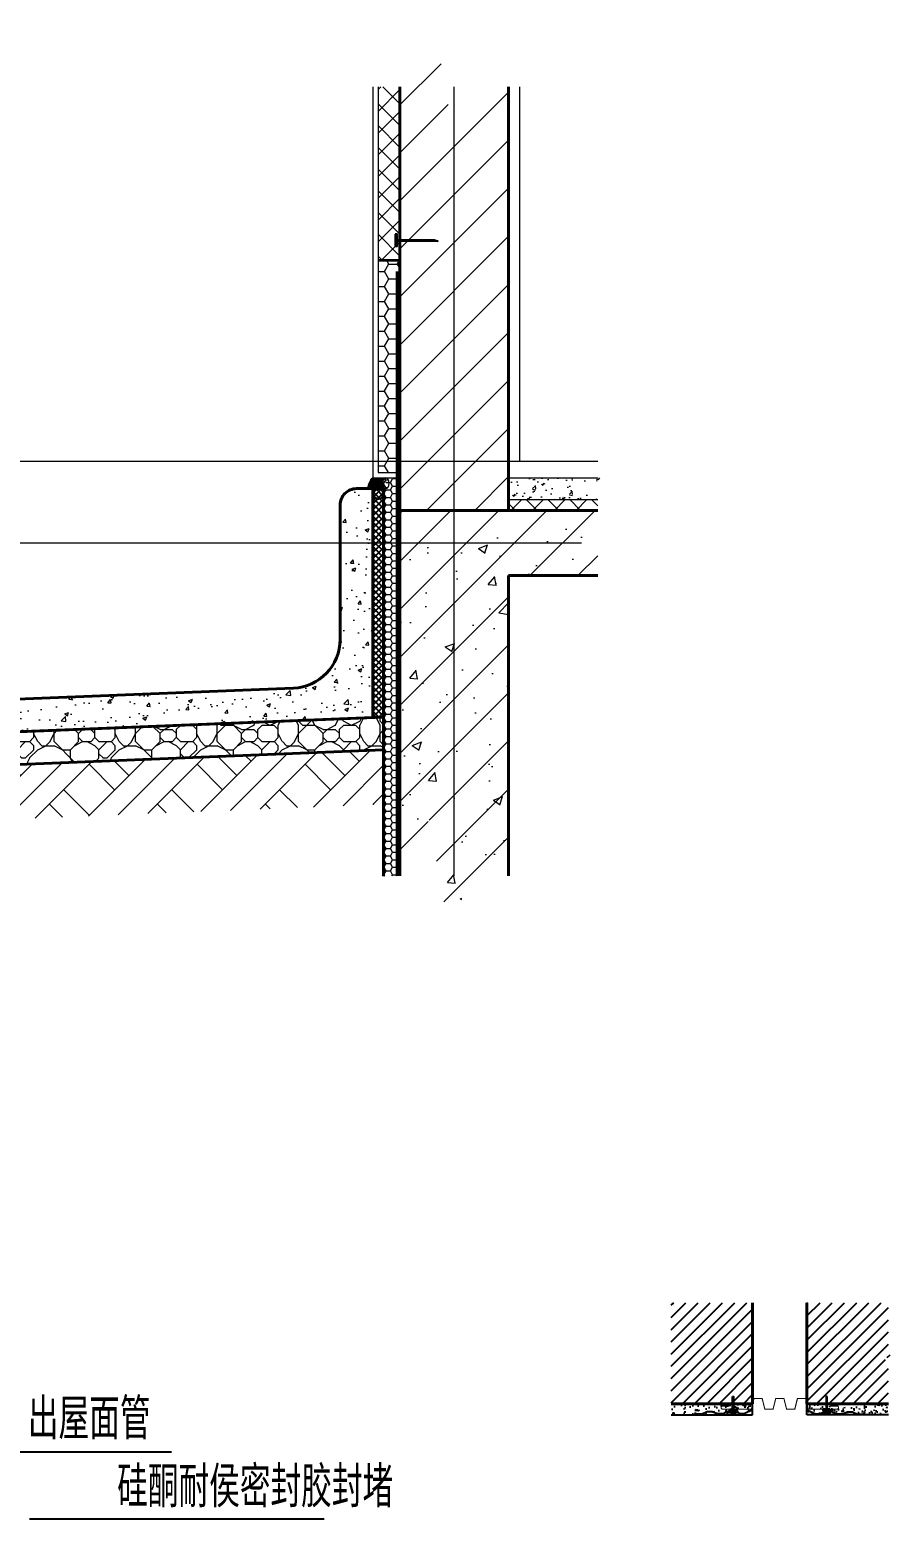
# Model space of a CAD drawing. Extents: x -518115 to 389031, y -231062 to 1628073.
# Drawn here: x 4326 to 5916, y 933190 to 935930 of the extents above; entities that cross this region are included whole.
import ezdxf

# ---------------------------------------------------------------- set-up
doc = ezdxf.new("R2010")
doc.units = 0
doc.header["$LTSCALE"] = 1000
doc.header["$MEASUREMENT"] = 0
doc.linetypes.add('DASH', pattern=[0.35, 0.25, -0.1])
doc.linetypes.add('DOTE', pattern=[2.42, 2, -0.2, 0.02, -0.2])
for name, color, linetype, lineweight in [('DOTE', 19, 'DOTE', 9), ('PUB_HATCH', 8, 'Continuous', 9), ('WALL', 9, 'Continuous', 40)]:
    doc.layers.add(name, color=color, linetype=linetype, lineweight=lineweight)
for name, color, linetype in [('PUB_HACTH', 252, 'Continuous'), ('PUB_TEXT', 4, 'Continuous'), ('防水层', 150, 'Continuous')]:
    doc.layers.add(name, color=color, linetype=linetype)
doc.styles.add('_HZTXT', font='txt.shx', dxfattribs={"width": 0.8, "bigfont": 'hztxt.shx'})
pattern_1 = [(45, (-2062247.5756, 1238832.15), (-5.612660076, 5.612660076), []), (135, (-2062247.5756, 1238832.15), (-5.612660076, -5.612660076), [])]
pattern_2 = [(45, (-2239265.44, 1230830.633), (-11.22532015, 11.22532015), [])]
pattern_3 = [(50, (-2239265.44, 1231673.025), (27.32770035, -2.39086283), [2.8575, -31.4325]), (355, (-2239265.44, 1231673.025), (-5.2864239, 28.65849643), [2.286, -25.146]), (100.451, (-2239263.162, 1231672.826), (22.04137525, 26.26750317), [2.4285, -26.7135]), (46.1842, (-2239265.44, 1231680.645), (40.66185613, -6.3063492), [4.28625, -47.14875]), (96.6356, (-2239262.05, 1231680.12), (35.6106352, 37.1138334), [3.64275, -40.07025]), (351.184, (-2239265.44, 1231680.645), (35.6106909, 37.1137677), [3.429, -37.719]), (21, (-2239261.63, 1231678.74), (22.74223198, -15.33982778), [2.8575, -31.4325]), (326, (-2239261.63, 1231678.74), (9.27030425, 27.62819492), [2.286, -25.146]), (71.4514, (-2239259.734, 1231677.462), (32.01247362, 12.28842866), [2.4285, -26.7135]), (37.5, (-2239265.439, 1231673.025), (0.463290488, 12.68325583), [0, -24.8412, 0, -25.527, 0, -25.24125]), (7.5, (-2239265.44, 1231673.025), (10.02294938, 15.02708622), [0, -14.5542, 0, -24.2697, 0, -9.62025]), (327.5, (-2239273.936, 1231673.025), (20.338589275, -0.8593116), [0, -9.525, 0, -29.718, 0, -39.4335]), (317.5, (-2239277.746, 1231673.025), (22.21937721, 3.81397365), [0, -12.3825, 0, -19.7358, 0, -28.0035])]

# ---------------------------------------------------------------- blocks, each defined once
blk = doc.blocks.new('A$C3838688D')
at = {"color": 0}
for p, q in [((4862.8, 2995.5), (3263.8, 2995.5)), ((6170.8, 2420.6), (3646.8, 2420.6))]:
    blk.add_line(p, q, dxfattribs=at)
at = {"layer": 'PUB_TEXT', "color": 7, "linetype": 'Continuous', "style": '_HZTXT', "width": 0.75}
for s, p in [('出屋面管', (3633.9, 3104.5)), ('硅酮耐侯密封胶封堵', (4398.3, 2522.5))]:
    blk.add_text(s, height=350, dxfattribs=at).set_placement(p)

msp = doc.modelspace()

# ---------------------------------------------------------------- hatches: boundary and pattern name
at = {"layer": 'PUB_HACTH', "ltscale": 0.8}
h = msp.add_hatch(color=256, dxfattribs=at)
h.dxf.hatch_style = 1
h.paths.add_polyline_path([(4976.9, 935106), (4956.9, 935106, 0.198897), (4948.6, 935086), (4957, 935086), (4976.9, 935086), (4976.9, 935088.5)])
h = msp.add_hatch(color=256, dxfattribs=at)
h.dxf.hatch_style = 1
edge = h.paths.add_edge_path()
edge.add_ellipse((4980.9, 935096), major_axis=(0, 10), ratio=0.619938, start_angle=90, end_angle=138.86, ccw=False)
edge.add_line((4974.7, 935096), (4953.1, 935101.4))
edge.add_arc((4976.9, 935086), 28.3, 147.0677, 180)
edge.add_line((4948.6, 935086), (4957, 935086))
edge.add_line((4957, 935086), (4976.9, 935086))
edge.add_line((4976.9, 935086), (4976.9, 935088.5))
h = msp.add_hatch(dxfattribs=at)
h.set_pattern_fill('ANSI37', color=256, scale=5)
h.set_pattern_definition(pattern_1)
h.paths.add_polyline_path([(4976.9, 935086), (4957, 935086), (4957, 934986), (4976.9, 934986)])
h = msp.add_hatch(dxfattribs=at)
h.set_pattern_fill('ANSI37', color=256, scale=5)
h.set_pattern_definition(pattern_1)
h.paths.add_polyline_path([(4976.9, 934986), (4957, 934986), (4957, 934665.5), (4976.9, 934665.5)])
h = msp.add_hatch(dxfattribs=at)
h.set_pattern_fill('ANSI31', color=256, scale=10)
h.set_pattern_definition(pattern_2)
h.paths.add_polyline_path([(5656, 933588.1), (5506, 933588.1), (5506, 933466.3), (5516.5, 933462.6), (5495.5, 933458.9), (5506, 933455), (5506, 933402.1), (5656, 933402.1)])
h = msp.add_hatch(dxfattribs=at)
h.set_pattern_fill('ANSI31', color=256, scale=10)
h.set_pattern_definition(pattern_2)
h.paths.add_polyline_path([(5906, 933588.1), (5756, 933588.1), (5756, 933402.1), (5906, 933402.1), (5906, 933482), (5895.5, 933485.8), (5916.5, 933489.5), (5906, 933493.2)])
h = msp.add_hatch(dxfattribs=at)
h.set_pattern_fill('AR-CONC', color=256, scale=15)
h.set_pattern_definition(pattern_3)
h.paths.add_polyline_path([(5614.5, 933392.1), (5620, 933392.1), (5620, 933402.1), (5506, 933402.1), (5506, 933382.1), (5656, 933382.1), (5656, 933402.1), (5653.5, 933392.1), (5627.5, 933392.1), (5627.5, 933390.7), (5624.7, 933390.7), (5624.3, 933389.4), (5623.4, 933388.5), (5621.7, 933388), (5621.7, 933389.2), (5620.4, 933389.2), (5620.4, 933388), (5618.7, 933388.5), (5617.8, 933389.4), (5617.4, 933390.7), (5614.5, 933390.7)])
h.paths.add_polyline_path([(5656, 933402.1), (5621.9, 933402.1), (5621.9, 933392.1), (5627.5, 933392.1), (5653.5, 933392.1)], flags=17)
h = msp.add_hatch(dxfattribs=at)
h.set_pattern_fill('AR-CONC', color=256, scale=15)
h.set_pattern_definition(pattern_3)
h.paths.add_polyline_path([(5797.5, 933392.1), (5791.9, 933392.1), (5791.9, 933402.1), (5906, 933402.1), (5906, 933382.1), (5756, 933382.1), (5756, 933402.1), (5758.5, 933392.1), (5784.5, 933392.1), (5784.5, 933390.7), (5787.2, 933390.7), (5787.6, 933389.4), (5788.6, 933388.5), (5790.2, 933388), (5790.2, 933389.2), (5791.6, 933389.2), (5791.6, 933388), (5793.2, 933388.5), (5794.2, 933389.4), (5794.6, 933390.7), (5797.5, 933390.7)])
h.paths.add_polyline_path([(5756, 933402.1), (5790, 933402.1), (5790, 933392.1), (5784.5, 933392.1), (5758.5, 933392.1)], flags=17)
at = {"layer": 'PUB_HATCH', "ltscale": 0.5}
h = msp.add_hatch(dxfattribs=at)
h.set_pattern_fill('普通砖', color=256, scale=25, style=0)
h.set_pattern_definition([(45, (181853.92, 1634572.69), (-44.1941915, 44.1941915), [])])
h.paths.add_polyline_path([(5034.3, 935825.3), (5006.9, 935825.3), (5006.9, 935046), (5206.9, 935046), (5206.9, 935825.3), (5146.8, 935825.3), (5108.6, 935720.3), (5071.6, 935930.3)])
h = msp.add_hatch(dxfattribs=at)
h.set_pattern_fill('多孔材料', color=256, scale=10, style=0)
h.set_pattern_definition([(45, (181873.917, 1634527.81), (-20.0000203, 20.0000203), []), (135, (181873.917, 1634527.81), (-20.0000203, -20.0000203), [])])
h.paths.add_polyline_path([(5006.9, 935825.3), (4966.9, 935825.3), (4966.9, 935506), (5006.9, 935506)])
at = {"layer": 'PUB_HATCH', "linetype": 'ByBlock'}
h = msp.add_hatch(dxfattribs=at)
h.set_pattern_fill('HONEY', color=256, scale=10, style=0)
h.set_pattern_definition([(0, (-956490.437, 1193538.376), (23.8125, 13.74815), [15.875, -31.75]), (120, (-956490.437, 1193538.376), (-23.81249716, 13.74815493), [15.875, -31.75]), (60, (-956490.437, 1193538.376), (2.84e-06, 27.49630493), [-31.75, 15.875])])
h.paths.add_polyline_path([(5006.9, 935506), (4966.9, 935506), (4966.9, 935116), (5006.9, 935116)])
h = msp.add_hatch(dxfattribs=at)
h.set_pattern_fill('HONEY', color=256, scale=5, style=0)
h.set_pattern_definition([(0, (-70076.013, 939418.946), (11.90625, 6.874075), [7.9375, -15.875]), (120, (-70076.013, 939418.946), (-11.9062486, 6.87407746), [7.9375, -15.875]), (60, (-70076.013, 939418.946), (1.4e-06, 13.74815246), [-15.875, 7.9375])])
edge = h.paths.add_edge_path()
edge.add_ellipse((4980.9, 935096), major_axis=(0, 10), ratio=0.619938, start_angle=0, end_angle=360, ccw=False)
h = msp.add_hatch(dxfattribs=at)
h.set_pattern_fill('HONEY', color=256, scale=5, style=0)
h.set_pattern_definition([(0, (14458.8504, 1070448.0666), (11.90625, 6.874075), [7.9375, -15.875]), (120, (14458.8504, 1070448.0666), (-11.90624858, 6.87407746), [7.9375, -15.875]), (60, (14458.8504, 1070448.0666), (1.42e-06, 13.74815246), [-15.875, 7.9375])])
h.paths.add_polyline_path([(4976.9, 934373), (5007, 934373.8), (5007, 935106), (4980.9, 935106), (4980.9, 935086), (4976.9, 935086)])
at = {"layer": 'PUB_HATCH', "ltscale": 0.5}
h = msp.add_hatch(dxfattribs=at)
h.set_pattern_fill('AR-CONC', color=256, scale=25, style=0)
h.set_pattern_definition([(50, (-922634.43, 1149190.31), (45.5461672, -3.9847714), [4.7625, -52.3875]), (355, (-922634.43, 1149190.31), (-8.8107065, 47.7641607), [3.81, -41.91]), (100.451, (-922630.635, 1149189.977), (36.7356254, 43.779172), [4.0475, -44.5225]), (46.1842, (-922634.43, 1149203.01), (67.7697602, -10.510582), [7.14375, -78.58125]), (96.6356, (-922628.78, 1149202.133), (59.3510586, 61.856389), [6.07125, -66.78375]), (351.184, (-922634.43, 1149203.01), (59.3511515, 61.8562795), [5.715, -62.865]), (21, (-922628.08, 1149199.834), (37.90372, -25.5663796), [4.7625, -52.3875]), (326, (-922628.08, 1149199.834), (15.450507, 46.0469915), [3.81, -41.91]), (71.4514, (-922624.92, 1149197.704), (53.3541227, 20.4807144), [4.0475, -44.5225]), (37.5, (-922634.43, 1149190.31), (0.7721508, 21.13875972), [0, -41.402, 0, -42.545, 0, -42.06875]), (7.5, (-922634.43, 1149190.31), (16.70491563, 25.0451437), [0, -24.257, 0, -40.4495, 0, -16.03375]), (327.5, (-922648.59, 1149190.31), (33.8976488, -1.432186), [0, -15.875, 0, -49.53, 0, -65.7225]), (317.5, (-922654.94, 1149190.31), (37.03229535, 6.3566228), [0, -20.6375, 0, -32.893, 0, -46.6725])])
h.paths.add_polyline_path([(5370.9, 935066), (5370.9, 935071.3), (5318.4, 935090.4), (5407.3, 935106), (5206.9, 935106), (5206.9, 935066)])
at = {"layer": 'PUB_HATCH', "linetype": 'ByBlock'}
h = msp.add_hatch(dxfattribs=at)
h.set_pattern_fill('混凝土', color=256, scale=10, style=0)
h.set_pattern_definition([(50, (-73436.84, 939657.946), (71.72602, -6.275213), [7.5, -82.5]), (355, (-73436.84, 939657.946), (-13.87513, 75.21921), [6, -66]), (100.4514, (-73430.864, 939657.42), (57.85094, 68.943954), [6.37402, -70.11421]), (46.1842, (-73436.84, 939677.95), (106.7241, -16.5519), [11.25, -123.75]), (96.6356, (-73427.95, 939676.57), (93.46627, 97.41179), [9.56103, -105.1713]), (351.1842, (-73436.84, 939677.95), (93.4662, 97.41186), [9, -99]), (21, (-73426.84, 939672.946), (59.690705, -40.26189), [7.5, -82.5]), (326, (-73426.84, 939672.946), (24.33153, 72.515005), [6, -66]), (71.4514, (-73421.866, 939669.59), (84.02226, 32.25305), [6.37402, -70.11421]), (37.5, (-73436.84, 939657.946), (1.2159855, 33.289385), [0, -65.2, 0, -67, 0, -66.25]), (7.5, (-73436.84, 939657.946), (26.306954, 39.441171), [0, -38.2, 0, -63.7, 0, -25.25]), (327.5, (-73459.14, 939657.946), (53.382244, -2.255487), [0, -25, 0, -78, 0, -103.5]), (317.5, (-73469.14, 939657.946), (58.318617, 10.010498), [0, -32.5, 0, -51.8, 0, -73.5])])
edge = h.paths.add_edge_path()
edge.add_line((4957, 935086), (4957, 934664.7))
edge.add_line((4957, 934664.7), (3777.2, 934617.6))
edge.add_line((3777.2, 934617.6), (3777.2, 934677.6))
edge.add_line((3777.2, 934677.6), (4810.6, 934718.9))
edge.add_arc((4807, 934808.9), 90, 272.2906, 360)
edge.add_line((4897, 934808.9), (4897, 935056))
edge.add_arc((4927, 935056), 30, 90, 180, ccw=False)
edge.add_line((4927, 935086), (4957, 935086))
at = {"layer": 'PUB_HATCH', "ltscale": 0.5}
h = msp.add_hatch(dxfattribs=at)
h.set_pattern_fill('多孔材料', color=256, scale=10, style=0)
h.set_pattern_definition([(45, (-921885.738, 1149190.31), (-20.0000203, 20.0000203), []), (135, (-921885.738, 1149190.31), (-20.0000203, -20.0000203), [])])
h.paths.add_polyline_path([(5370.9, 935046), (5370.9, 935066), (5206.9, 935066), (5206.9, 935046)])
h = msp.add_hatch(dxfattribs=at)
h.set_pattern_fill('钢筋混凝土', color=256, scale=25, style=0)
h.set_pattern_definition([(45, (181853.92, 1634527.81), (-44.194174, 44.194174), []), (50, (181853.92, 1634527.81), (179.315046, -15.688034), [18.75, -206.25]), (355, (181853.92, 1634527.81), (-34.687833, 188.048033), [15, -165]), (100.4514, (181868.86, 1634526.5), (144.627345, 172.359886), [15.935047, -175.28553]), (46.1842, (181853.92, 1634577.8), (266.81026, -41.379754), [28.125, -309.375]), (96.6356, (181876.15, 1634574.36), (233.66568, 243.52947), [23.90257, -262.92825]), (351.1842, (181853.92, 1634577.8), (233.66549, 243.52965), [22.5, -247.5]), (21, (181878.92, 1634565.31), (149.226763, -100.654723), [18.75, -206.25]), (326, (181878.92, 1634565.31), (60.828833, 181.28751), [15, -165]), (71.4514, (181891.35, 1634556.92), (210.055657, 80.632624), [15.935047, -175.28553]), (37.5, (181853.92, 1634527.81), (3.039964, 83.2234635), [0, -163, 0, -167.5, 0, -165.625]), (7.5, (181853.92, 1634527.81), (65.767384, 98.602928), [0, -95.5, 0, -159.25, 0, -63.125]), (327.5, (181798.17, 1634527.81), (133.455609, -5.638718), [0, -62.5, 0, -195, 0, -258.75]), (317.5, (181773.17, 1634527.81), (145.796542, 25.026246), [0, -81.25, 0, -129.5, 0, -183.75])])
h.paths.add_polyline_path([(5097.6, 934268.4), (5135.8, 934373.4), (5206.9, 934373.4), (5206.9, 934926), (5370.9, 934926), (5370.9, 935046), (5006.9, 935046), (5006.9, 934373.4), (5023.3, 934373.4), (5060.6, 934478.4)])
at = {"layer": 'PUB_HATCH', "linetype": 'ByBlock'}
h = msp.add_hatch(dxfattribs=at)
h.set_pattern_fill('卵石砌体', color=256, scale=20, style=0)
h.set_pattern_definition([(0, (-2504027.01, 368475.46), (0, 150), [7.5, -22.5, 7.5, -112.5]), (0, (-2503989.51, 368490.46), (0, 150), [7.5, -142.5]), (0, (-2504064.51, 368505.46), (0, 150), [15, -135]), (0, (-2504102.01, 368512.96), (0, 150), [22.5, -127.5]), (0, (-2504027.01, 368520.46), (0, 150), [15, -15, 22.5, -97.5]), (0, (-2504034.51, 368542.96), (0, 150), [22.5, -127.5]), (0, (-2504072.01, 368550.46), (0, 150), [22.5, -52.5, 22.5, -52.5]), (0, (-2504102.01, 368572.96), (0, 150), [22.5, -7.5, 7.5, -112.5]), (0, (-2504004.51, 368587.96), (0, 150), [7.5, -142.5]), (0, (-2504034.51, 368602.96), (0, 150), [15, -135]), (90, (-2504132.01, 368610.46), (-150, 9e-15), [15, -135]), (90, (-2504117.01, 368505.46), (-150, 9e-15), [7.5, -15, 22.5, -105]), (90, (-2504079.51, 368520.46), (-150, 9e-15), [30, -7.5, 7.5, -105]), (90, (-2504057.01, 368557.96), (-150, 9e-15), [22.5, -127.5]), (90, (-2504049.51, 368490.46), (-150, 9e-15), [15, -135]), (90, (-2504042.01, 368610.46), (-150, 9e-15), [15, -135]), (90, (-2504034.51, 368520.46), (-150, 9e-15), [15, -75, 7.5, -52.5]), (90, (-2504012.01, 368595.46), (-150, 9e-15), [7.5, -7.5, 7.5, -127.5]), (90, (-2504004.51, 368527.96), (-150, 9e-15), [15, -22.5, 15, -97.5]), (90, (-2503997.01, 368490.46), (-150, 9e-15), [15, -135]), (45, (-2504124.51, 368490.46), (9e-15, 149.9999997), [21.21315, -42.426404, 31.8198, -116.672678]), (45, (-2504132.01, 368490.46), (9e-15, 149.9999997), [21.213203, -190.91883]), (45, (-2504049.51, 368505.46), (9e-15, 149.9999997), [21.213203, -190.91883]), (45, (-2504064.51, 368580.46), (9e-15, 149.9999997), [21.213203, -190.91883]), (45, (-2503997.01, 368505.46), (9e-15, 149.9999997), [21.213203, -190.91883]), (45, (-2504124.51, 368520.46), (9e-15, 149.9999997), [10.606602, -201.52542]), (45, (-2504109.51, 368565.46), (9e-15, 149.9999997), [10.606602, -201.52542]), (45, (-2504094.51, 368512.96), (9e-15, 149.9999997), [10.606602, -201.52542]), (45, (-2504079.51, 368565.46), (9e-15, 149.9999997), [10.606602, -201.52542]), (45, (-2504034.51, 368535.46), (9e-15, 149.9999997), [10.606602, -201.52542]), (45, (-2504034.51, 368617.96), (9e-15, 149.9999997), [10.606602, -201.52542]), (45, (-2504019.51, 368602.96), (9e-15, 149.9999997), [10.606602, -201.52542]), (45, (-2504012.01, 368520.46), (9e-15, 149.9999997), [10.606602, -201.52542]), (45, (-2504004.51, 368482.96), (9e-15, 149.9999997), [10.606602, -201.52542]), (45, (-2504004.51, 368542.96), (9e-15, 149.9999997), [10.606602, -201.52542]), (45, (-2504004.51, 368617.96), (9e-15, 149.9999997), [10.606602, -201.52542]), (45, (-2503997.01, 368587.96), (9e-15, 149.9999997), [10.606602, -201.52542]), (135, (-2504027.01, 368602.96), (-149.9999997, 9e-15), [10.606602, -201.52542]), (135, (-2504012.01, 368617.96), (-149.9999997, 9e-15), [10.606602, -201.52542]), (135, (-2504004.51, 368587.96), (-149.9999997, 9e-15), [10.606602, -201.52542]), (135, (-2503982.01, 368617.96), (-149.9999997, 9e-15), [10.606602, -201.52542]), (135, (-2504057.01, 368565.46), (-149.9999997, 9e-15), [10.606602, -201.52542]), (135, (-2504072.01, 368550.46), (-149.9999997, 9e-15), [10.606602, -201.52542]), (135, (-2504117.01, 368512.96), (-149.9999997, 9e-15), [10.606602, -201.52542]), (135, (-2504102.01, 368512.96), (-149.9999997, 9e-15), [10.606602, -201.52542]), (135, (-2504087.01, 368565.46), (-149.9999997, 9e-15), [10.606602, -201.52542]), (135, (-2504117.01, 368542.96), (-149.9999997, 9e-15), [10.606602, -201.52542]), (135, (-2504027.01, 368520.46), (-149.9999997, 9e-15), [10.606602, -201.52542]), (135, (-2504004.51, 368535.46), (-149.9999997, 9e-15), [10.606602, -201.52542]), (135, (-2503997.01, 368505.46), (-149.9999997, 9e-15), [10.606602, -201.52542]), (135, (-2503997.01, 368520.46), (-149.9999997, 9e-15), [10.606602, -201.52542]), (135, (-2503989.51, 368490.46), (-149.9999997, 9e-15), [10.606602, -201.52542]), (135, (-2504109.51, 368580.46), (-149.9999997, 9e-15), [21.213203, -190.91883]), (135, (-2504034.51, 368535.46), (-149.9999997, 9e-15), [21.213203, -190.91883]), (135, (-2504042.01, 368482.96), (-149.9999997, 9e-15), [53.033008, -159.099024]), (26.5650512, (-2504132.01, 368550.46), (149.9999994, 1.2e-06), [16.77, -318.64018]), (26.5650512, (-2504109.51, 368505.46), (149.9999994, 1.2e-06), [16.77, -318.64018]), (26.5650512, (-2504079.51, 368572.96), (149.9999994, 1.2e-06), [16.77, -318.64018]), (26.5650512, (-2504019.51, 368475.46), (149.9999994, 1.2e-06), [16.77, -318.64018]), (26.5650512, (-2504042.01, 368512.96), (149.9999994, 1.2e-06), [16.77, -318.64018]), (26.5650512, (-2504027.01, 368542.96), (149.9999994, 1.2e-06), [16.77, -318.64018]), (26.5650512, (-2504049.51, 368595.46), (149.9999994, 1.2e-06), [16.77, -318.64018]), (26.5650512, (-2503997.01, 368587.96), (149.9999994, 1.2e-06), [16.77, -318.64018]), (63.4349488, (-2504117.01, 368550.46), (1e-07, 149.9999999), [16.77, -318.64018]), (63.4349488, (-2504117.01, 368557.96), (1e-07, 149.9999999), [16.77, -318.64018]), (63.4349488, (-2504057.01, 368580.46), (1e-07, 149.9999999), [33.54, -301.87018]), (63.4349488, (-2504004.51, 368572.96), (1e-07, 149.9999999), [16.77, -318.64018]), (63.4349488, (-2504012.01, 368550.46), (1e-07, 149.9999999), [16.77, -318.64018]), (63.4349488, (-2504087.01, 368520.46), (1e-07, 149.9999999), [16.77, -318.64018]), (63.4349488, (-2504012.01, 368602.96), (1e-07, 149.9999999), [16.77, -318.64018]), (63.4349488, (-2503989.51, 368595.46), (1e-07, 149.9999999), [16.77, -318.64018]), (116.5650512, (-2504124.51, 368595.46), (-1.2e-06, 149.9999994), [16.77, -318.64018]), (116.5650512, (-2504042.01, 368475.46), (-1.2e-06, 149.9999994), [16.77, -318.64018]), (116.5650512, (-2504109.51, 368572.96), (-1.2e-06, 149.9999994), [16.77, -318.64018]), (116.5650512, (-2503997.01, 368557.96), (-1.2e-06, 149.9999994), [16.77, -318.64018]), (116.5650512, (-2504049.51, 368550.46), (-1.2e-06, 149.9999994), [16.77, -318.64018]), (116.5650512, (-2504004.51, 368580.46), (-1.2e-06, 149.9999994), [16.77, -318.64018]), (116.5650512, (-2504079.51, 368550.46), (-1.2e-06, 149.9999994), [16.77, -318.64018]), (116.5650512, (-2504109.51, 368520.46), (-1.2e-06, 149.9999994), [16.77, -318.64018]), (153.4349488, (-2504117.01, 368587.96), (-149.9999999, 1e-07), [16.77, -318.64018]), (153.4349488, (-2504064.51, 368505.46), (-149.9999999, 1e-07), [16.77, -318.64018]), (153.4349488, (-2504094.51, 368572.96), (-149.9999999, 1e-07), [16.77, -318.64018]), (153.4349488, (-2504004.51, 368512.96), (-149.9999999, 1e-07), [16.77, -318.64018]), (153.4349488, (-2504027.01, 368475.46), (-149.9999999, 1e-07), [16.77, -318.64018]), (153.4349488, (-2504012.01, 368595.46), (-149.9999999, 1e-07), [16.77, -318.64018]), (153.4349488, (-2504034.51, 368542.96), (-149.9999999, 1e-07), [16.77, -318.64018]), (153.4349488, (-2504117.01, 368587.96), (-149.9999999, 1e-07), [16.77, -318.64018]), (153.4349488, (-2503982.01, 368550.46), (-149.9999999, 1e-07), [16.77, -318.64018]), (243.4349488, (-2504124.51, 368490.46), (-1e-07, -149.9999999), [16.77, -318.64018])])
h.paths.add_polyline_path([(3677.2, 934553.5), (4977, 934605.5), (4977, 934665.5), (3677.2, 934613.6)])
at = {"layer": 'PUB_HATCH'}
h = msp.add_hatch(dxfattribs=at)
h.set_pattern_fill('夯实土壤', color=256, scale=25, style=0)
h.set_pattern_definition([(45, (-73407.34, 939697.98), (-99.3485, 99.3485), []), (45, (-73354.84, 939697.98), (-99.3485, 99.3485), []), (45, (-73302.34, 939697.98), (-99.3485, 99.3485), []), (135, (-73407.34, 939697.98), (-99.3485, -99.3485), [66.25, -74.25]), (135, (-73381.09, 939724.23), (-99.3485, -99.3485), [66.25, -74.25]), (135, (-73354.84, 939750.48), (-99.3485, -99.3485), [66.25, -74.25])])
h.paths.add_polyline_path([(4977, 934605.5), (3677.2, 934553.5), (3677.2, 934453.4), (4977, 934505.4)])

# ---------------------------------------------------------------- linework, layer by layer
at = {"layer": 'DOTE'}
for p, q in [((5106.9, 934373.4), (5106.9, 935825.3)), ((5370.9, 935136), (3738.2, 935136)), ((5340.9, 934986), (3708.2, 934986))]:
    msp.add_line(p, q, dxfattribs=at)
at = {"layer": 'PUB_HACTH', "ltscale": 0.8}
for p, q in [((5506, 933382.1), (5656, 933382.1)), ((5656, 933382.1), (5656, 933402.1)), ((5756, 933382.1), (5756, 933402.1)), ((5906, 933382.1), (5756, 933382.1))]:
    msp.add_line(p, q, dxfattribs=at)
at = {"layer": 'PUB_HACTH', "color": 2, "linetype": 'DASH', "ltscale": 0.8, "const_width": 8}
msp.add_lwpolyline([(5002.9, 935486), (5002.9, 934373.4)], dxfattribs=at)
at = {"layer": 'PUB_HACTH', "ltscale": 0.8}
for points in [[(4957, 935086), (4977, 935086), (4977, 934665.5), (4957, 934665.5)], [(5619.1, 933415.9), (5621, 933415.9), (5621, 933387.1), (5619.1, 933387.1)], [(5792.9, 933415.9), (5791, 933415.9), (5791, 933387.1), (5792.9, 933387.1)], [(5613.6, 933387.1), (5626.5, 933387.1), (5626.5, 933385.6), (5613.6, 933385.6)], [(5613.8, 933392.1), (5627, 933392.1), (5627, 933390.4), (5613.8, 933390.4)], [(5798.2, 933392.1), (5785, 933392.1), (5785, 933390.4), (5798.2, 933390.4)], [(5798.4, 933387.1), (5785.4, 933387.1), (5785.4, 933385.6), (5798.4, 933385.6)]]:
    msp.add_lwpolyline(points, close=True, dxfattribs=at)
at = {"layer": 'PUB_HACTH', "ltscale": 0.8, "const_width": 2}
msp.add_lwpolyline([(5798.9, 933398.2), (5813.1, 933398.2), (5813.8, 933396.3), (5813.8, 933393.8), (5811.7, 933392.1), (5758.5, 933392.1), (5753.5, 933412.1), (5753.5, 933412.1), (5738.5, 933412.1), (5733.5, 933392.1), (5718.5, 933392.1), (5713.5, 933412.1), (5698.5, 933412.1), (5693.5, 933392.1), (5678.5, 933392.1), (5678.5, 933392.1), (5673.5, 933412.1), (5673.5, 933412.1), (5658.5, 933412.1), (5653.5, 933392.1), (5600.2, 933392.1), (5598.2, 933393.8), (5598.2, 933396.3), (5598.9, 933398.2), (5613, 933398.2)], dxfattribs=at)
at = {"layer": 'PUB_HACTH', "ltscale": 0.8}
for points in [[(5656, 933391.1), (5640.4, 933383.9), (5631.8, 933384.3), (5622.5, 933388.2), (5618.8, 933388.4), (5612, 933388.4), (5603, 933384.2), (5601.1, 933383.6), (5591.8, 933383.6), (5586.1, 933385.8), (5581.3, 933387.6), (5572.1, 933387.6), (5568.5, 933385.6), (5564, 933384), (5558.7, 933383.2), (5554.2, 933383.4), (5548.9, 933384.8)], [(5616.4, 933385.6), (5616.8, 933384.4), (5617.8, 933383.4), (5619.4, 933382.9), (5619.4, 933384.2), (5620.8, 933384.2)], [(5623.8, 933385.6), (5623.4, 933384.4), (5622.4, 933383.4), (5620.8, 933382.9), (5620.8, 933384.2), (5619.4, 933384.2)], [(5756, 933391.1), (5771.5, 933383.9), (5780.1, 933384.3), (5789.5, 933388.2), (5793.2, 933388.4), (5799.9, 933388.4), (5809, 933384.2), (5810.9, 933383.6), (5820.2, 933383.6), (5825.9, 933385.8), (5830.7, 933387.6), (5839.9, 933387.6), (5843.4, 933385.6), (5848, 933384), (5853.2, 933383.2), (5857.8, 933383.4), (5863, 933384.8)], [(5788.2, 933385.6), (5788.6, 933384.4), (5789.5, 933383.4), (5791.2, 933382.9), (5791.2, 933384.2), (5792.5, 933384.2)], [(5795.5, 933385.6), (5795.1, 933384.4), (5794.2, 933383.4), (5792.5, 933382.9), (5792.5, 933384.2), (5791.2, 933384.2)]]:
    msp.add_lwpolyline(points, dxfattribs=at)
msp.add_circle((4967.4, 935076.2), 9.22, dxfattribs=at)
msp.add_arc((4976.9, 935086), 28.3, 135.0035, 180, dxfattribs=at)
at = {"layer": 'PUB_HATCH'}
msp.add_line((5370.9, 935136), (5206.9, 935136), dxfattribs=at)
for points in [[(4956.9, 935825.3), (4956.9, 935106), (5006.9, 935106)], [(4966.9, 935825.3), (4966.9, 935116), (5006.9, 935116)], [(5226.9, 935825.3), (5226.9, 935136)], [(4966.9, 935506), (5006.9, 935506)]]:
    msp.add_lwpolyline(points, dxfattribs=at)
at = {"layer": 'PUB_HATCH', "ltscale": 0.5}
for points in [[(5206.9, 935106), (5370.9, 935106)], [(5206.9, 935066), (5370.9, 935066)]]:
    msp.add_lwpolyline(points, dxfattribs=at)
at = {"layer": 'PUB_HATCH', "linetype": 'ByBlock', "extrusion": (0, 0, -1)}
msp.add_ellipse((4980.9, 935096), major_axis=(0, 10), ratio=0.619938, dxfattribs=at)
at = {"layer": 'WALL', "color": 2}
for p, q in [((5006.9, 935825.3), (5006.9, 934373.4)), ((5206.9, 935046), (5206.9, 935825.3)), ((5006.9, 935046), (5370.9, 935046)), ((5206.9, 934373.4), (5206.9, 934926)), ((5206.9, 934926), (5370.9, 934926)), ((4977, 934665.5), (3677.2, 934613.6)), ((4976.9, 934605.5), (4976.9, 934665.5)), ((3677.2, 934553.5), (4976.9, 934605.5))]:
    msp.add_line(p, q, dxfattribs=at)
at = {"layer": 'WALL'}
msp.add_line((4977, 935086), (4976.9, 934373.1), dxfattribs=at)
at = {"layer": 'WALL', "color": 2, "ltscale": 0.8}
for p, q in [((5656, 933402.1), (5656, 933588.1)), ((5756, 933588.1), (5756, 933402.1)), ((5506, 933402.1), (5656, 933402.1)), ((5756, 933402.1), (5906, 933402.1))]:
    msp.add_line(p, q, dxfattribs=at)
at = {"layer": 'WALL', "const_width": 5}
msp.add_lwpolyline([(4966.9, 935506), (5006.9, 935506), (5006.9, 935586)], dxfattribs=at)
at = {"layer": 'WALL', "color": 2}
msp.add_lwpolyline([(4957, 935086), (4957, 934664.7), (3777.2, 934617.6), (3777.2, 934677.6), (4810.6, 934718.9, 0.402552), (4897, 934808.9), (4897, 935056, -0.414214), (4927, 935086), (4957, 935086)], format="xyb", dxfattribs=at)
at = {"layer": '防水层'}
for points in [[(4998.3, 935554.1), (4998.3, 935532.4), (5001.9, 935532.4), (5001.9, 935554.1)], [(5001.9, 935541.5), (5001.9, 935543.8), (5070.6, 935543.8), (5076.5, 935541.5)]]:
    msp.add_lwpolyline(points, close=True, dxfattribs=at)

# ---------------------------------------------------------------- block references
at = {"xscale": 0.2149767108563239, "yscale": 0.2149767108563239, "zscale": 0.2149767108563239}
msp.add_blockref('A$C3838688D', (3541.1, 932669.5), dxfattribs=at)

doc.saveas('drawing.dxf')
